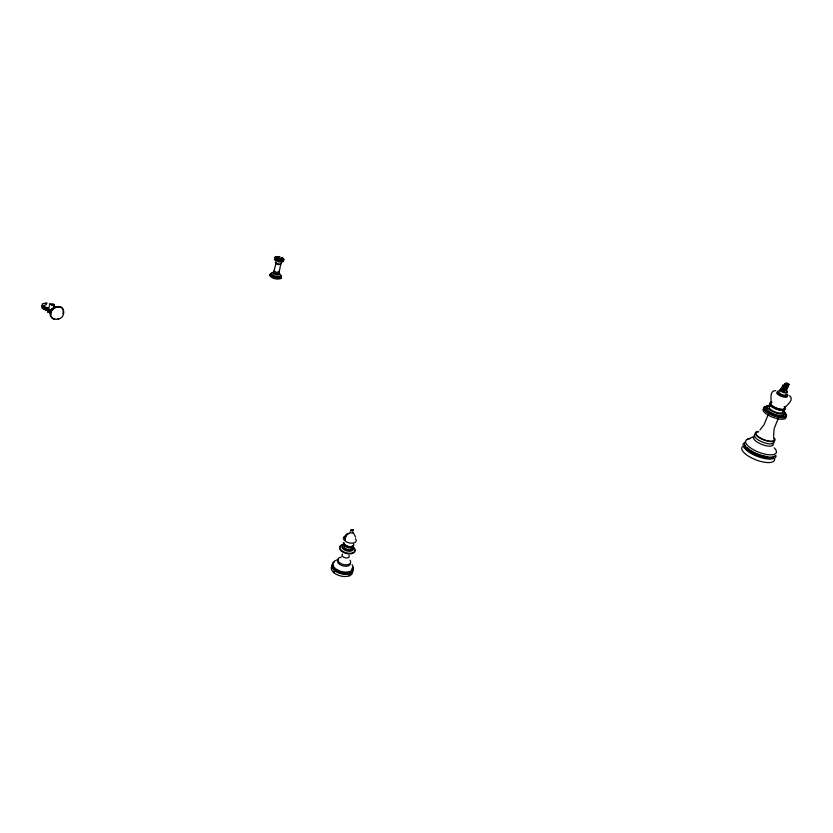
<?xml version="1.0" encoding="UTF-8"?>
<svg xmlns="http://www.w3.org/2000/svg" width="833" height="833" viewBox="0 0 833 833"><rect width="100%" height="100%" fill="white"/><g stroke="black" fill="none" stroke-linecap="round" stroke-linejoin="round"><path stroke-width="1.25" d="M53.729 306.065L53.739 305.336M771.025 402.839C771.42 399.194 769.286 390.406 775.658 390.635M42.556 308.418L42.743 306.159M61.017 307.138C57.019 305.44 52.448 308.418 51.105 312.26L47.72 311.948L47.918 309.678A4.883 1.708 5.1 0 0 46.513 307.596C42.775 308.783 40.276 303.097 43.847 303.472M49.834 312.396L50.032 310.126L51.344 309.959M53.781 306.471L54.145 304.389L53.031 304.055M276.202 259.459L276.712 257.178L275.619 256.689L274.828 257.324L274.994 259.427L275.234 258.23L277.514 258.938L276.504 260.375L277.514 258.938M275.91 258.824L276.712 257.178M280.815 263.769L279.19 272.047L276.421 272.37L274.067 270.871L276.171 262.468M277.399 256.502L277.722 258.24L277.399 256.502L279.69 256.814L279.336 258.459L281.637 258.73L279.336 258.459M276.504 260.375L278.711 261.104L279.065 259.448L280.679 259.667L281.013 261.416L282.002 261.385L283.824 259.396L281.939 259.532L283.043 260.031M281.013 261.416L280.679 259.667M280.888 258.969L281.887 257.543L283.397 258.48L283.574 260.583L283.824 259.396M280.44 260.864L281.689 260.729L282.189 258.449L281.127 257.782M282.491 259.084L282.241 260.281L281.95 259.636M50.324 313.687C50.219 305.846 64.068 303.254 63.735 312.354C63.381 323.464 44.815 320.039 51.49 309.668M50.865 310.688L50.698 312.635M50.74 313.312L51.146 310.386M51.105 312.26L50.813 315.634L52.24 318.331M62.954 313.77L63.256 310.417L61.85 307.721M782.999 389.917L781.875 390.281L783.332 391.041L785.561 390.313L788.226 383.732L786.769 382.982L784.54 383.701L784.04 385.866L782.895 385.158L781.094 389.615L782.551 390.375L784.707 388.594M788.226 383.732L786.008 384.45L783.332 391.041M279.065 259.448L281.262 260.219M279.69 256.814L277.972 257.053M278.711 261.104L277.264 260.125M333.939 572.729L334.502 570.543M352.14 530.257L352.297 529.663M349.183 575.853L349.756 573.677M768.255 414.532L763.976 424.82L759.935 430.026M782.551 390.375L784.353 385.918L785.498 386.627L782.895 385.158M785.748 388.095L787.206 388.844L789.007 384.419L787.549 383.659M778.116 418.718L774.159 428.641L773.555 436.211M270.048 274.734L269.777 275.817C272.443 278.722 277.441 279.94 281.127 278.43L281.367 277.337M270.975 273.765L270.746 274.723L271.87 275.848L275.39 277.233L280.065 277.327L280.971 276.566L280.492 275.494M275.359 261.999C274.828 264.415 281.866 265.717 281.262 263.082M51.323 309.73L54.968 306.94L59.237 306.981M51.25 310.022L52.271 308.731M51.761 310.365L55.467 307.283M784.54 407.837C786.914 405.036 794.682 399.757 789.486 395.696M41.983 305.44L42.483 307.169L46.419 308.731A4.883 1.708 5.1 0 1 48.179 310.313M48.231 311.906L48.835 312.156A2.78 0.979 5.1 0 0 48.939 311.969M51.99 309.033L53.531 307.679M786.862 386.189L789.007 384.419M42.087 306.419C40.442 308.512 45.367 309.512 46.325 309.866A4.883 1.708 5.1 0 1 47.939 310.896M43.097 306.117L46.513 304.357M274.234 270.975C269.548 273.339 283.772 275.411 278.399 271.735M57.966 318.914L58.695 319.029M271.6 273.453L270.173 274.13L269.902 275.213C272.558 278.139 277.587 279.274 281.252 277.816L281.492 276.733L280.19 275.442M273.422 272.172C271.579 274.296 279.003 276.244 279.586 273.901M52.614 308.502L54.072 307.96M282.023 260.75L281.085 261.052M275.223 258.636L274.432 259.271L274.838 260.188L278.555 261.864L282.637 261.978L283.418 261.343L282.991 260.427M276.046 258.782L279.294 258.678L282.158 260.188M43.493 303.504L47.075 303.202L45.43 303.316M788.101 386.637L783.447 388.147L781.989 387.387M53.781 307.689L55.738 307.45M270.767 274.369L271.454 274.224M747.17 439.251L749.887 438.71M276.473 258.376L277.722 258.24M349.11 532.964L346.33 534.932L344.675 540.43L345.393 535.619L346.924 533.922L349.621 533.464M50.98 311.125L47.825 310.813A4.883 1.708 5.1 0 0 47.991 310.657M53.885 305.347L51.365 305.294M273.797 272.464L271.131 273.026L270.892 273.963L275.546 276.473L280.221 276.577L281.117 275.817L279.909 274.182M280.45 264.3L277.285 263.884L275.713 262.832M276.171 257.72L277.16 257.689M56.967 306.908L58.425 306.929M282.189 258.449L283.397 258.48M279.607 261.01L277.222 260.344M47.918 309.678L50.032 310.126M274.828 257.324L276.16 257.626M53.093 318.904L54.603 319.341M53.572 305.138L49.324 304.097L52.042 303.878L53.572 305.211L53.749 304.399M281.689 260.729L282.793 261.229M46.002 310.324L42.9 308.377M43.191 306.18L46.783 307.512A5.279 1.843 5.1 0 1 48.481 309.595L49.355 306.18A2.78 0.968 5.2 0 0 49.386 305.68M42.993 308.439L46.586 309.772A5.279 1.853 5.1 0 1 47.95 310.49M785.654 383.336L787.123 384.096L784.447 390.677L783.353 390.104M784.54 383.701L786.008 384.45M276.743 259.178L275.234 258.23M786.06 388.147L787.206 388.844M52.906 304.94L54.249 305.95M784.009 390.281L783.364 390.261M278.597 271.235L279.19 272.047M280.232 276.181L280.898 276.702M355.597 537.139L353.036 532.318M278.743 272.422L279.253 273.672M51.011 311.844L51.24 312.49M786.852 391.958A3.728 1.187 20.3 0 1 785.05 392.853A3.728 1.187 20.3 0 1 780.646 391.031A3.728 1.187 20.3 0 1 780.938 389.511M774.242 447.894A16.4 5.914 21.2 0 1 771.077 454.849A16.4 5.914 21.2 0 1 751.158 448.341A16.4 5.914 21.2 0 1 747.659 439.21L754.708 436.18A10.537 3.759 21.1 0 0 762.112 444.562A10.537 3.759 21.1 0 0 772.857 443.062M773.784 440.813A10.548 3.738 21 0 1 763.038 442.302A10.548 3.738 21 0 1 755.604 433.931M785.248 414.199A11.235 3.769 20.6 0 1 775.273 416.042A11.235 3.769 20.6 0 1 764.819 407.629M773.867 438.377A9.642 3.405 21 0 1 769.088 441.053A9.642 3.405 21 0 1 757.749 436.159A9.642 3.405 21 0 1 758.676 431.827M785.925 417.187A12.151 4.082 20.6 0 1 771.702 416.823A12.151 4.082 20.6 0 1 764.475 408.118M784.249 414.043A9.392 3.145 20.6 0 1 773.253 413.741A9.392 3.145 20.6 0 1 767.662 407.045M783.582 410.43A9.402 3.134 20.6 0 1 781.25 414.074A9.402 3.134 20.6 0 1 769.317 409.659A9.402 3.134 20.6 0 1 769.65 405.275M784.447 412.116A11.246 3.759 20.6 0 1 780.896 416.438A11.246 3.759 20.6 0 1 766.308 410.294A11.246 3.759 20.6 0 1 769.952 406.015M773.67 437.273A10.558 3.728 21 0 1 770.952 441.625A10.558 3.728 21 0 1 757.582 436.575A10.558 3.728 21 0 1 758.072 431.39M775.356 455.464A16.639 6.029 21.2 0 1 756.197 453.777A16.639 6.029 21.2 0 1 745.046 442.219M782.572 411.106A7.247 2.416 20.6 0 1 775.242 411.96A7.247 2.416 20.6 0 1 770.036 406.462M786.56 395.186A5.581 1.801 20.3 0 1 785.55 397.279A5.581 1.801 20.3 0 1 778.772 395.123A5.581 1.801 20.3 0 1 777.449 392.281M782.999 411.471A12.162 4.071 20.6 0 1 783.364 417.708A12.162 4.071 20.6 0 1 767.11 412.481A12.162 4.071 20.6 0 1 766.87 406.285M785.915 394.29A3.728 1.197 20.3 0 1 782.624 394.832A3.728 1.197 20.3 0 1 779.115 392.114M785.477 389.875A3.728 1.187 20.3 0 1 786.55 392.114A3.728 1.187 20.3 0 1 781.156 390.396A3.728 1.187 20.3 0 1 781.968 388.751M787.029 394.019A5.581 1.791 20.3 0 1 785.29 396.071A5.581 1.791 20.3 0 1 778.043 393.061A5.581 1.791 20.3 0 1 779.803 391.021M776.064 455.724A17.535 6.372 21.2 0 1 755.406 455.568A17.535 6.372 21.2 0 1 745.285 442.271M784.394 408.055A7.258 2.395 20.5 0 1 775.908 407.806A7.258 2.395 20.5 0 1 771.556 402.672M774.638 459.17A17.514 6.404 21.3 0 1 756.093 459.92A17.514 6.404 21.3 0 1 742.265 446.78M773.899 456.588A15.712 5.706 21.2 0 1 757.697 455.776A15.712 5.706 21.2 0 1 744.754 445.457M767.693 456.578A15.723 5.696 21.2 0 1 764.09 456.015M763.143 455.797A15.723 5.696 21.2 0 1 761.195 455.266M760.217 454.953A15.723 5.696 21.2 0 1 753.594 452.142M752.74 451.673A15.723 5.696 21.2 0 1 750.606 450.351M749.658 449.685A15.723 5.696 21.2 0 1 747.305 447.644M784.644 408.264A8.184 2.707 20.5 0 1 777.387 409.565A8.184 2.707 20.5 0 1 769.744 403.484M784.145 406.546A8.184 2.707 20.5 0 1 782.114 409.69A8.184 2.707 20.5 0 1 771.722 405.848A8.184 2.707 20.5 0 1 771.993 402.058M783.895 409.43A7.258 2.405 20.5 0 1 783.249 409.836M780.781 409.992A7.258 2.405 20.5 0 1 775.575 408.566M772.462 406.91A7.258 2.405 20.5 0 1 771.348 406.015M352.067 568.168A9.975 5.612 14.6 0 1 343.279 573.593A9.975 5.612 14.6 0 1 332.794 565.69M352.63 547.281A5.758 3.145 14.5 0 1 350.62 551.134A5.758 3.145 14.5 0 1 343.134 549.009A5.758 3.145 14.5 0 1 343.873 544.803M352.817 546.542A5.758 3.145 14.5 0 1 350.818 550.384A5.758 3.145 14.5 0 1 343.331 548.27A5.758 3.145 14.5 0 1 344.06 544.064M353.005 532.724A1.468 0.781 14.5 0 1 351.203 532.922A1.468 0.781 14.5 0 1 350.276 531.746M353.202 545.417A4.863 2.645 14.5 0 1 350.849 546.583M349.683 546.615A4.863 2.645 14.5 0 1 343.935 542.793M352.723 567.263A10.412 5.852 14.6 0 1 340.905 572.365A10.412 5.852 14.6 0 1 334.283 562.025M352.067 564.701A10.412 5.852 14.6 0 1 347.653 572A10.412 5.852 14.6 0 1 333.929 566.992A10.412 5.852 14.6 0 1 338.437 559.734M350.329 563.66A6.57 3.676 14.5 0 1 341.926 565.586A6.57 3.676 14.5 0 1 338.542 559.36M352.692 572.063A10.964 6.195 14.6 0 1 339.999 575.801A10.964 6.195 14.6 0 1 331.805 566.138M353.025 568.221A10.975 6.185 14.6 0 1 340.551 573.614A10.975 6.185 14.6 0 1 333.575 562.702M353.4 545.011A5.196 2.832 14.5 0 1 348.173 547.593A5.196 2.832 14.5 0 1 343.592 542.981M353.64 544.053A5.206 2.832 14.5 0 1 349.089 546.75A5.206 2.832 14.5 0 1 343.592 542.72M352.526 568.762A9.986 5.612 14.6 0 1 349.339 572.188M347.226 572.677A9.986 5.612 14.6 0 1 344.81 572.771M342.248 572.438A9.986 5.612 14.6 0 1 340.551 572M337.417 570.667A9.986 5.612 14.6 0 1 334.033 567.846M355.493 538.732A6.549 3.54 14.5 0 1 353.452 543.022A6.549 3.54 14.5 0 1 345.049 540.961M344.091 540.003A6.549 3.54 14.5 0 1 346.892 535.629M349.995 560.234A6.581 3.665 14.5 0 1 347.205 564.795A6.581 3.665 14.5 0 1 338.542 561.64A6.581 3.665 14.5 0 1 341.374 557.09M353.077 546.76A7.83 4.29 14.5 0 1 352.047 553.029A7.83 4.29 14.5 0 1 340.926 549.884A7.83 4.29 14.5 0 1 343.946 544.178M351.328 546.719A4.04 2.207 14.5 0 1 350.204 549.353A4.04 2.207 14.5 0 1 345.133 548.301A4.04 2.207 14.5 0 1 344.508 545.303M348.819 555.392A3.707 2.051 14.5 0 1 347.788 557.85A3.707 2.051 14.5 0 1 343.123 556.881A3.707 2.051 14.5 0 1 342.561 554.101M354.733 549.718A7.83 4.29 14.5 0 1 346.861 553.653A7.83 4.29 14.5 0 1 339.979 546.667M342.144 545.157A7.83 4.29 14.5 0 1 343.79 544.803M352.911 547.385A7.83 4.29 14.5 0 1 354.046 548.52M351.089 546.885A4.04 2.207 14.5 0 1 350.245 547.062M349.266 547.094A4.04 2.207 14.5 0 1 348.236 546.958M345.497 545.719A4.04 2.207 14.5 0 1 344.904 545.136M47.898 311.792A4.883 1.708 5.1 0 1 47.72 311.948M786.81 383.846L785.977 383.544L786.81 383.846M353.223 530.142L351.068 530.371A1.437 1 -39.5 0 1 353.223 530.142M351.245 530.559A1.239 0.666 14.5 0 0 353.296 530.673A1.239 0.666 14.5 0 0 351.88 529.549A1.239 0.666 14.5 0 0 351.245 530.559"/></g></svg>
